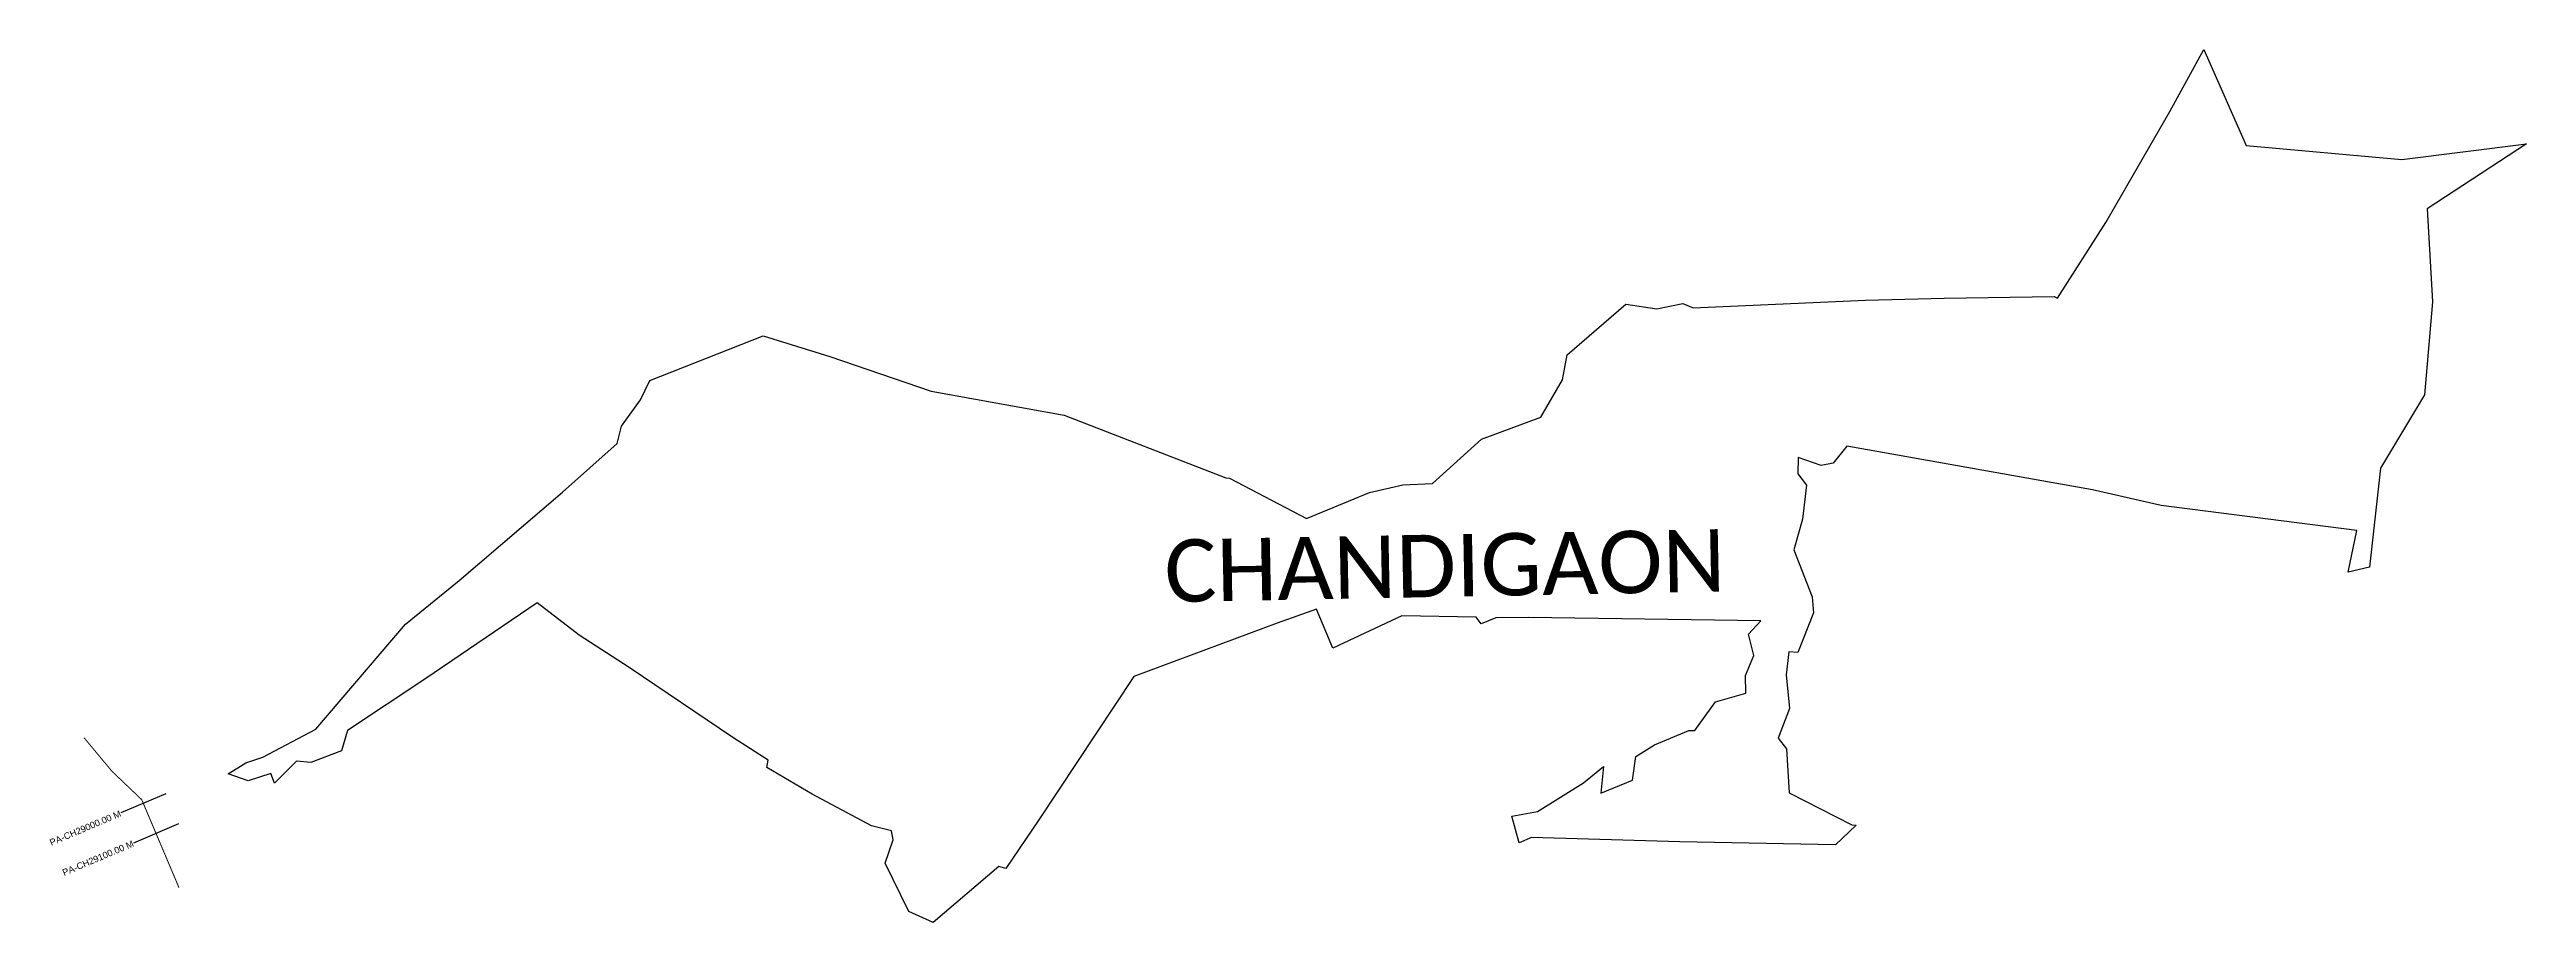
# Model space of a CAD drawing. Header units: metres. Extents: x 256243 to 263840, y 2204320 to 2206995.
import ezdxf
from ezdxf.enums import TextEntityAlignment as Align

# ---------------------------------------------------------------- set-up
doc = ezdxf.new("R2010")
doc.units = ezdxf.units.M
for name, color, linetype in [('CS', 134, 'Continuous'), ('CSMark', 6, 'Continuous'), ('NATURALLY PROTECTED', 3, 'Continuous'), ('village', 3, 'Continuous'), ('VILLAGE NAME', 250, 'Continuous')]:
    doc.layers.add(name, color=color, linetype=linetype)
doc.styles.add('DynamicDimensions', font='arial.ttf')
doc.styles.get("Standard").update_dxf_attribs({"font": 'simplex.shx'})

msp = doc.modelspace()

# ---------------------------------------------------------------- linework, layer by layer
at = {"color": 3, "flags": 128}
msp.add_lwpolyline([(262980.4, 2206701.2), (263457.7, 2206657.8)], dxfattribs=at)
at = {"layer": 'CS'}
for p, q in [((256600.1, 2204713.8), (256461.9, 2204655.4)), ((256639.1, 2204621.7), (256500.9, 2204563.3))]:
    msp.add_line(p, q, dxfattribs=at)
at = {"layer": 'NATURALLY PROTECTED', "color": 2, "const_width": 3, "flags": 128}
msp.add_lwpolyline([(256348.6, 2204886.6), (256434.9, 2204782.9), (256526.2, 2204695.9), (256640.5, 2204425.9)], dxfattribs=at)
at = {"layer": 'village', "color": 3}
for points in [[(263319.9, 2205520.7, 0), (262719.9, 2205597.5, 0), (262508.4, 2205646, 0), (261755.7, 2205779.4, 0), (261713.4, 2205727.8, 0), (261676.8, 2205720.5, 0), (261605.8, 2205744.3, 0), (261604.8, 2205694.6, 0), (261632.1, 2205660.2, 0), (261619.3, 2205555.8, 0), (261592.4, 2205462.1, 0), (261648.6, 2205317.7, 0), (261652.9, 2205268.8, 0), (261605.4, 2205146.8, 0), (261577.7, 2205149.2, 0), (261568.9, 2205079.1, 0), (261579.5, 2204975.8, 0), (261545.2, 2204884.8, 0), (261570.4, 2204851.7, 0), (261578.1, 2204716.7, 0), (261771.1, 2204618.9, 0), (261784.1, 2204617.6, 0), (261721.1, 2204558.1, 0), (261243.2, 2204567, 0), (260788.6, 2204580.3, 0), (260750.6, 2204563.4, 0), (260728.3, 2204645.6, 0), (260807.1, 2204659.7, 0), (260947.5, 2204747.7, 0), (261008.9, 2204797.6, 0), (261000.5, 2204715.8, 0), (261098.2, 2204756.3, 0), (261108.4, 2204828.2, 0), (261165.3, 2204863.8, 0), (261271, 2204908.1, 0), (261289.4, 2204907.6, 0), (261352.2, 2204996.3, 0), (261446.1, 2205022.8, 0), (261445.1, 2205076.9, 0), (261470.3, 2205137.8, 0), (261453.6, 2205203.4, 0), (261491.4, 2205244.2, 0), (260779.4, 2205254.5, 0), (260679.3, 2205253.1, 0), (260633.9, 2205235.2, 0), (260618.8, 2205255.5, 0), (260390.2, 2205259.5, 0), (260179.4, 2205160.9, 0), (260129.4, 2205279.5, 0), (260007.9, 2205236.8, 0), (259568.4, 2205073.1, 0), (259277.3, 2204634.4, 0), (259176.1, 2204485, 0), (259154.9, 2204491.6, 0), (258953.4, 2204319.9, 0), (258879, 2204353.3, 0), (258806.5, 2204501.9, 0), (258831, 2204572.5, 0), (258825.7, 2204600.3, 0), (258764.6, 2204615.9, 0), (258581.7, 2204713.2, 0), (258442.7, 2204794.3, 0), (258446.8, 2204817.3, 0), (258339.3, 2204886.5, 0), (258020.8, 2205101.5, 0), (257867.9, 2205200.2, 0), (257738.4, 2205299, 0), (257397.1, 2205067.9, 0), (257157.4, 2204908.1, 0), (257138.8, 2204845.4, 0), (257045.1, 2204809.8, 0), (257000.6, 2204813.6, 0), (256933.5, 2204746.8, 0), (256921.7, 2204776.5, 0), (256852.1, 2204753.7, 0), (256791.6, 2204775.1, 0), (256845.5, 2204809.2, 0), (256897.9, 2204826.3, 0), (257059.5, 2204911.9, 0), (257334.9, 2205233.7, 0), (257499.7, 2205367.3, 0), (257816.7, 2205638.2, 0), (257984.3, 2205787.9, 0), (257997.5, 2205841.2, 0), (258055.4, 2205921, 0), (258084.5, 2205980.5, 0), (258432.2, 2206117.4, 0), (258636.4, 2206054.8, 0), (258947.3, 2205948, 0), (259355.2, 2205874.4, 0), (259850.6, 2205682.5, 0), (259862.2, 2205681.1, 0), (260097.9, 2205558.2, 0), (260291.6, 2205638, 0), (260393.5, 2205661.5, 0), (260484.5, 2205664.9, 0), (260635.3, 2205800.8, 0), (260817.4, 2205868.2, 0), (260883.7, 2205983.1, 0), (260897.9, 2206059.6, 0), (261078.1, 2206214.2, 0), (261172.6, 2206200, 0), (261252.3, 2206216.4, 0), (261284.1, 2206203.9, 0), (261812.6, 2206226.8, 0), (262054.3, 2206233.1, 0), (262391.7, 2206238, 0), (262401.7, 2206233.3, 0), (262550.1, 2206465, 0), (262746.1, 2206804.8, 0), (262850.5, 2206995, 0), (262980.4, 2206701.2, 0)], [(263319.9, 2205520.7, 0), (262719.9, 2205597.5, 0), (262508.4, 2205646, 0), (261755.7, 2205779.4, 0), (261713.4, 2205727.8, 0), (261676.8, 2205720.5, 0), (261605.8, 2205744.3, 0), (261604.8, 2205694.6, 0), (261632.1, 2205660.2, 0), (261619.3, 2205555.8, 0), (261592.4, 2205462.1, 0), (261648.6, 2205317.7, 0), (261652.9, 2205268.8, 0), (261605.4, 2205146.8, 0), (261577.7, 2205149.2, 0), (261568.9, 2205079.1, 0), (261579.5, 2204975.8, 0), (261545.2, 2204884.8, 0), (261570.4, 2204851.7, 0), (261578.1, 2204716.7, 0), (261771.1, 2204618.9, 0), (261784.1, 2204617.6, 0), (261721.1, 2204558.1, 0), (261243.2, 2204567, 0), (260788.6, 2204580.3, 0), (260750.6, 2204563.4, 0), (260728.3, 2204645.6, 0), (260807.1, 2204659.7, 0), (260947.5, 2204747.7, 0), (261008.9, 2204797.6, 0), (261000.5, 2204715.8, 0), (261098.2, 2204756.3, 0), (261108.4, 2204828.2, 0), (261165.3, 2204863.8, 0), (261271, 2204908.1, 0), (261289.4, 2204907.6, 0), (261352.2, 2204996.3, 0), (261446.1, 2205022.8, 0), (261445.1, 2205076.9, 0), (261470.3, 2205137.8, 0), (261453.6, 2205203.4, 0), (261491.4, 2205244.2, 0), (260779.4, 2205254.5, 0), (260679.3, 2205253.1, 0), (260633.9, 2205235.2, 0), (260618.8, 2205255.5, 0), (260390.2, 2205259.5, 0), (260179.4, 2205160.9, 0), (260129.4, 2205279.5, 0), (260007.9, 2205236.8, 0), (259568.4, 2205073.1, 0), (259277.3, 2204634.4, 0), (259176.1, 2204485, 0), (259154.9, 2204491.6, 0), (258953.4, 2204319.9, 0), (258879, 2204353.3, 0), (258806.5, 2204501.9, 0), (258831, 2204572.5, 0), (258825.7, 2204600.3, 0), (258764.6, 2204615.9, 0), (258581.7, 2204713.2, 0), (258442.7, 2204794.3, 0), (258446.8, 2204817.3, 0), (258339.3, 2204886.5, 0), (258020.8, 2205101.5, 0), (257867.9, 2205200.2, 0), (257738.4, 2205299, 0), (257397.1, 2205067.9, 0), (257157.4, 2204908.1, 0), (257138.8, 2204845.4, 0), (257045.1, 2204809.8, 0), (257000.6, 2204813.6, 0), (256933.5, 2204746.8, 0), (256921.7, 2204776.5, 0), (256852.1, 2204753.7, 0), (256791.6, 2204775.1, 0), (256845.5, 2204809.2, 0), (256897.9, 2204826.3, 0), (257059.5, 2204911.9, 0), (257334.9, 2205233.7, 0), (257499.7, 2205367.3, 0), (257816.7, 2205638.2, 0), (257984.3, 2205787.9, 0), (257997.5, 2205841.2, 0), (258055.4, 2205921, 0), (258084.5, 2205980.5, 0), (258432.2, 2206117.4, 0), (258636.4, 2206054.8, 0), (258947.3, 2205948, 0), (259355.2, 2205874.4, 0), (259850.6, 2205682.5, 0), (259862.2, 2205681.1, 0), (260097.9, 2205558.2, 0), (260291.6, 2205638, 0), (260393.5, 2205661.5, 0), (260484.5, 2205664.9, 0), (260635.3, 2205800.8, 0), (260817.4, 2205868.2, 0), (260883.7, 2205983.1, 0), (260897.9, 2206059.6, 0), (261078.1, 2206214.2, 0), (261172.6, 2206200, 0), (261252.3, 2206216.4, 0), (261284.1, 2206203.9, 0), (261812.6, 2206226.8, 0), (262054.3, 2206233.1, 0), (262391.7, 2206238, 0), (262401.7, 2206233.3, 0), (262550.1, 2206465, 0), (262746.1, 2206804.8, 0), (262850.5, 2206995, 0), (262980.4, 2206701.2, 0)], [(263457.7, 2206657.8, 0), (263839.8, 2206706, 0), (263535.7, 2206507.2, 0), (263551.2, 2206222, 0), (263526.7, 2205936.6, 0), (263392.3, 2205712.5, 0), (263358.7, 2205409.1, 0), (263292.9, 2205393.5, 0), (263319.9, 2205520.7, 0)], [(263457.7, 2206657.8, 0), (263839.8, 2206706, 0), (263535.7, 2206507.2, 0), (263551.2, 2206222, 0), (263526.7, 2205936.6, 0), (263392.3, 2205712.5, 0), (263358.7, 2205409.1, 0), (263292.9, 2205393.5, 0), (263319.9, 2205520.7, 0)]]:
    msp.add_polyline3d(points, dxfattribs=at)

# ---------------------------------------------------------------- texts
at = {"layer": 'CSMark', "style": 'DynamicDimensions'}
for s, p in [('PA-CH29000.00 M', (256461, 2204655)), ('PA-CH29100.00 M', (256500, 2204562.9))]:
    msp.add_text(s, height=20, rotation=22.94234, dxfattribs=at).set_placement(p, align=Align.MIDDLE_RIGHT)
at = {"layer": 'VILLAGE NAME', "insert": (259661.1, 2205492.6), "char_height": 191.456, "attachment_point": 1, "rotation": 1.10283}
msp.add_mtext_dynamic_manual_height_columns('{\\fCalibri|b0|i0|c0|p34;CHANDIGAON}', width=1279.793, gutter_width=957.3, heights=[0], dxfattribs=at)

doc.saveas('drawing.dxf')
